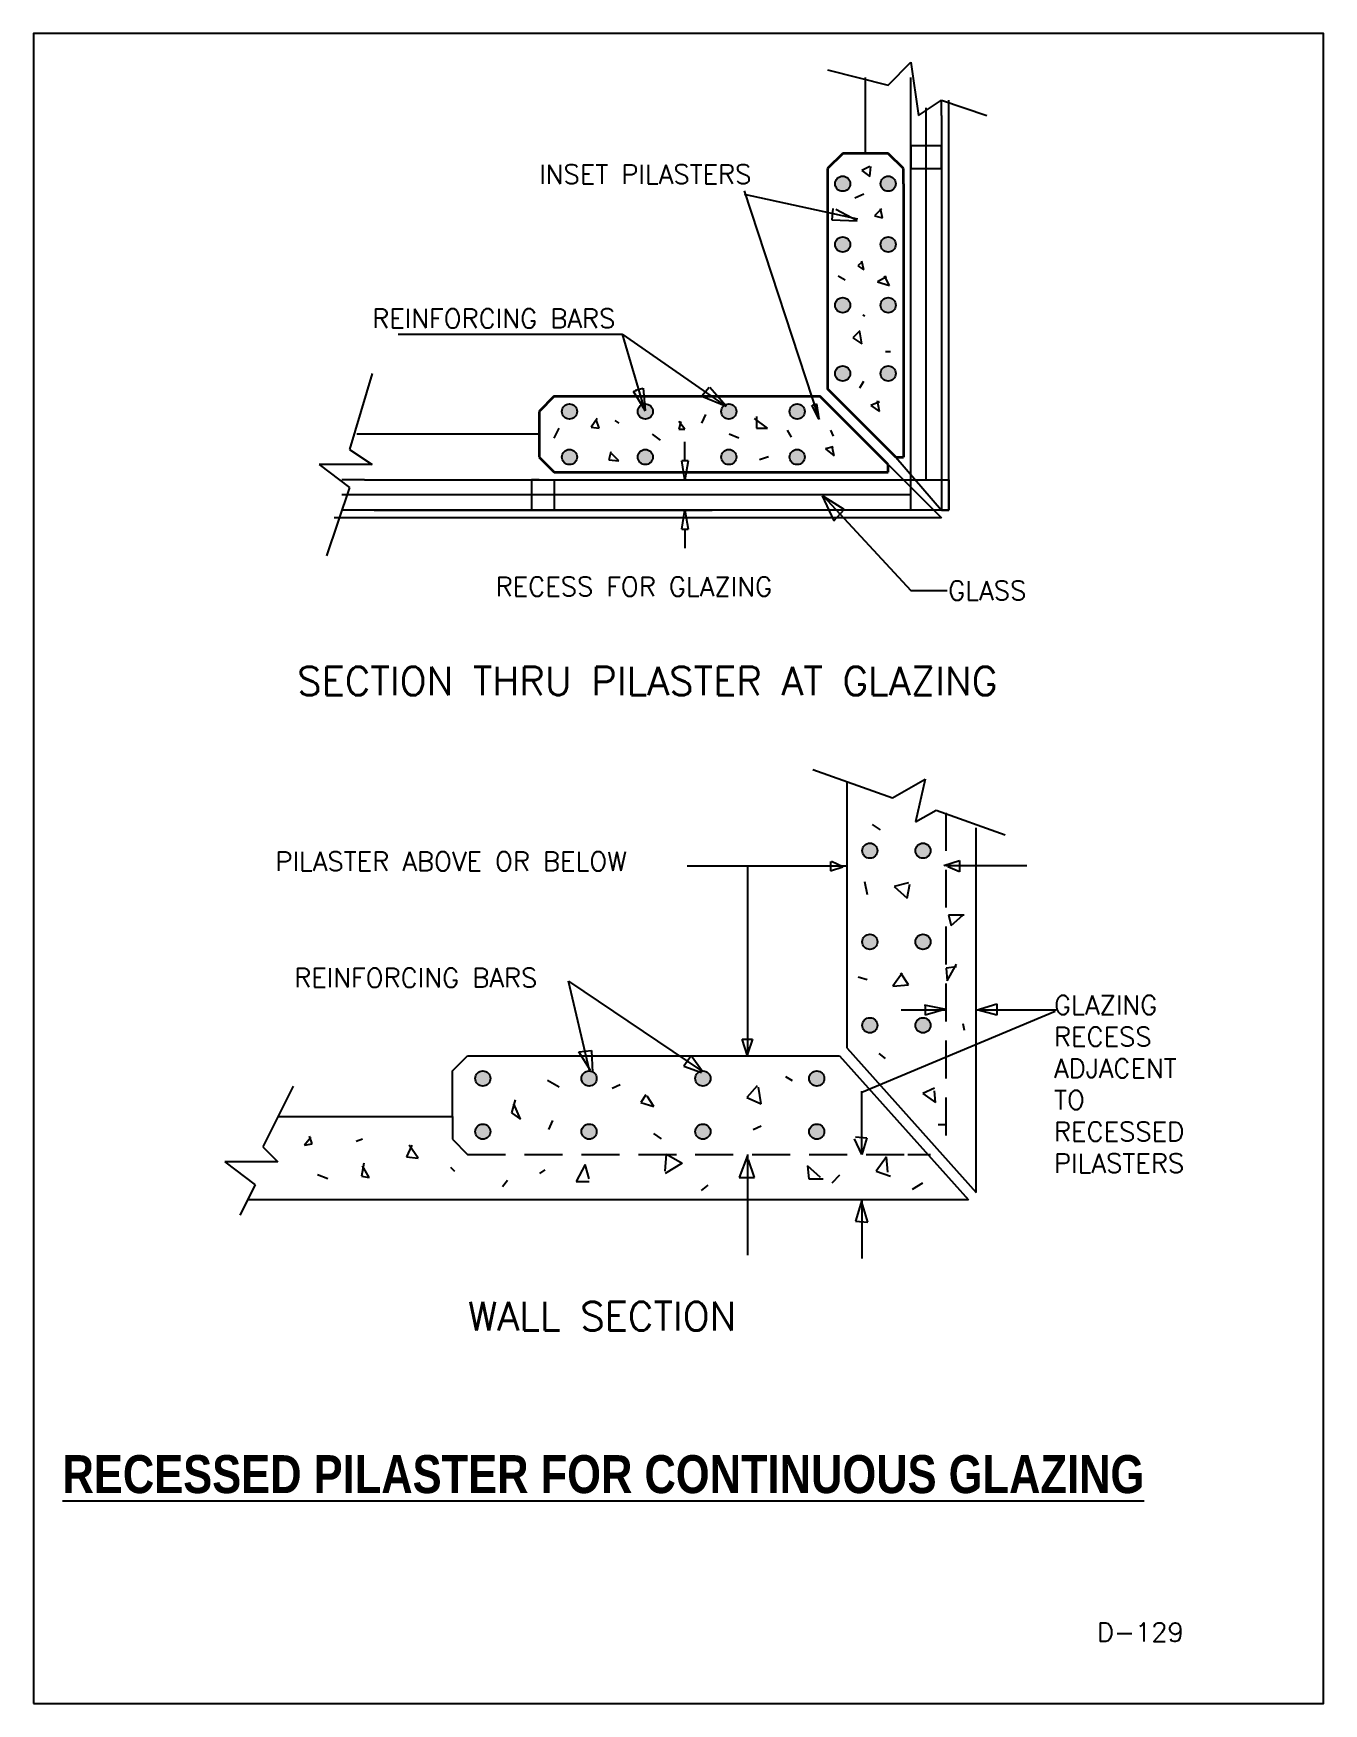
# Model space of a CAD drawing. Extents: x 0 to 8.5, y 0 to 11.
import ezdxf

# ---------------------------------------------------------------- set-up
doc = ezdxf.new("R2010")
doc.units = 0
doc.header["$MEASUREMENT"] = 0
for name, pattern in [('2A', [0]), ('ACAD_ISO02W100', [15, 12, -3]), ('HIDDEN', [0.375, 0.25, -0.125])]:
    doc.linetypes.add(name, pattern=pattern)
doc.layers.get('0').update_dxf_attribs({"linetype": 'CONTINUOUS'})
doc.layers.get('Defpoints').update_dxf_attribs({"linetype": 'CONTINUOUS'})
doc.styles.get("Standard").update_dxf_attribs({"font": 'simplex.shx'})
doc.dimstyles.get("Standard").update_dxf_attribs({"dimtxt": 0.18, "dimasz": 0.18, "dimexe": 0.18, "dimexo": 0.0625, "dimgap": 0.09, "dimtad": 0, "dimtih": 1, "dimtoh": 1, "dimdec": 4, "dimzin": 0, "dimdsep": 46, "dimtxsty": 'Standard', "dimcen": 0.09, "dimadec": 0, "dimazin": 0, "dimtfac": 1, "dimtdec": 4, "dimtofl": 0, "dimtmove": 0, "dimatfit": 3, "dimfxl": 0, "dimtolj": 1, "dimtzin": 0, "dimarcsym": 0})

# ---------------------------------------------------------------- blocks, each defined once
blk = doc.blocks.new('_ClosedBlank')
at = {"color": 0, "linetype": 'ACAD_ISO02W100', "lineweight": -2}
for p, q in [((-1, 0.167), (0, 0)), ((-1, 0.167), (-1, -0.167)), ((0, 0), (-1, -0.167))]:
    blk.add_line(p, q, dxfattribs=at)
blk = doc.blocks.new('*D13')
at = {"color": 0, "linetype": 'ACAD_ISO02W100', "lineweight": -2}
for p, q in [((4.292, 8.185), (4.292, 8.31)), ((2.244, 8.06), (4.472, 8.06)), ((2.244, 7.86), (4.472, 7.86)), ((4.292, 7.735), (4.292, 7.61))]:
    blk.add_line(p, q, dxfattribs=at)
at = {"layer": 'Defpoints', "color": 0, "linetype": 'ACAD_ISO02W100', "lineweight": 25}
for p in [(2.182, 8.06), (2.182, 7.86), (4.292, 7.86)]:
    blk.add_point(p, dxfattribs=at)
at = {"color": 0, "linetype": 'ACAD_ISO02W100', "lineweight": -2, "xscale": 0.125, "yscale": 0.125, "zscale": 0.125}
for p, rotation in [((4.292, 8.06), 270), ((4.292, 7.86), 90)]:
    blk.add_blockref('_ClosedBlank', p, dxfattribs=dict(at, rotation=rotation))
at = {"color": 0, "linetype": 'ACAD_ISO02W100', "lineweight": 25, "insert": (3.956, 7.357), "char_height": 0.125, "attachment_point": 5}
blk.add_mtext('\\A1;RECESS FOR GLAZING', dxfattribs=at)

msp = doc.modelspace()

# ---------------------------------------------------------------- hatches: boundary and pattern name
at = {"linetype": '2A', "lineweight": 25}
h = msp.add_hatch(color=256, dxfattribs=at)
h.paths.add_polyline_path([(5.38162, 10.00992, 1), (5.28162, 10.00992, 1)])
h.paths.add_polyline_path([(5.68162, 10.00992, 1), (5.58162, 10.00992, 1)])
h = msp.add_hatch(color=256, dxfattribs=at)
h.paths.add_polyline_path([(3.58162, 8.50992, 1), (3.48162, 8.50992, 1)])
h.paths.add_polyline_path([(4.08162, 8.50992, 0.44772141), (4.02598, 8.55961), (4.02986, 8.51591), (4.0071, 8.5535, 0.2709135), (3.98162, 8.50992, 1)])
h.paths.add_polyline_path([(4.63162, 8.50992, 0.57068542), (4.55749, 8.55372), (4.56473, 8.54561), (4.55252, 8.55059, 0.24198487), (4.53162, 8.50992, 1)])
h.paths.add_polyline_path([(5.08162, 8.50992, 1), (4.98162, 8.50992, 1)])
h.paths.add_polyline_path([(4.98162, 8.20992, 1), (5.08162, 8.20992, 1)])
h.paths.add_polyline_path([(4.53162, 8.20992, 1), (4.63162, 8.20992, 1)])
h.paths.add_polyline_path([(4.08162, 8.20992, 1), (3.98162, 8.20992, 1)])
h.paths.add_polyline_path([(3.48162, 8.20992, 1), (3.58162, 8.20992, 1)])
h.paths.add_polyline_path([(5.28162, 8.75992, 1), (5.38162, 8.75992, 1)])
h.paths.add_polyline_path([(5.58162, 8.75992, 1), (5.68162, 8.75992, 1)])
h.paths.add_polyline_path([(5.28162, 9.20992, 1), (5.38162, 9.20992, 1)])
h.paths.add_polyline_path([(5.68162, 9.20992, 1), (5.58162, 9.20992, 1)])
h.paths.add_polyline_path([(5.58162, 9.60992, 1), (5.68162, 9.60992, 1)])
h.paths.add_polyline_path([(5.28162, 9.60992, 1), (5.38162, 9.60992, 1)])
h = msp.add_hatch(color=256, dxfattribs=at)
h.paths.add_polyline_path([(5.56074, 5.61721, 1), (5.46074, 5.61721, 1)])
h.paths.add_polyline_path([(5.91074, 5.61721, 1), (5.81074, 5.61721, 1)])
h.paths.add_polyline_path([(5.91074, 5.01721, 1), (5.81074, 5.01721, 1)])
h.paths.add_polyline_path([(5.56074, 5.01721, 1), (5.46074, 5.01721, 1)])
h.paths.add_polyline_path([(5.56074, 4.46721, 1), (5.46074, 4.46721, 1)])
h.paths.add_polyline_path([(5.91074, 4.46721, 1), (5.81074, 4.46721, 1)])
h.paths.add_polyline_path([(5.21074, 4.11721, 1), (5.11074, 4.11721, 1)])
h.paths.add_polyline_path([(4.46074, 4.11721, 0.43927219), (4.40651, 4.16703), (4.40906, 4.16355), (4.40426, 4.16678, 0.37661885), (4.36074, 4.11721, 1)])
h.paths.add_polyline_path([(3.71074, 4.11721, 1), (3.61074, 4.11721, 1)])
h.paths.add_polyline_path([(2.91074, 4.11721, 1), (3.01074, 4.11721, 1)])
h.paths.add_polyline_path([(3.01074, 3.76721, 1), (2.91074, 3.76721, 1)])
h.paths.add_polyline_path([(3.71074, 3.76721, 1), (3.61074, 3.76721, 1)])
h.paths.add_polyline_path([(4.46074, 3.76721, 1), (4.36074, 3.76721, 1)])
h.paths.add_polyline_path([(5.21074, 3.76721, 1), (5.11074, 3.76721, 1)])

# ---------------------------------------------------------------- linework, layer by layer
at = {"color": 2, "linetype": '2A', "lineweight": 25}
for p, q in [((5.63162, 10.65992), (5.78162, 10.80992)), ((5.78162, 10.80992), (5.83162, 10.45992)), ((5.23162, 10.75992), (5.63162, 10.65992)), ((5.48162, 10.45992), (5.48162, 10.70992)), ((5.48162, 10.20992), (5.48162, 10.45992)), ((5.83162, 10.45992), (5.98162, 10.55992)), ((5.98162, 10.55992), (6.28162, 10.45992)), ((6.03162, 10.45992), (6.03162, 10.55992)), ((6.03162, 7.85992), (6.03162, 10.45992)), ((2.23162, 8.75992), (2.08162, 8.25992)), ((2.08162, 8.25992), (2.23162, 8.15992)), ((3.33162, 8.35992), (2.13162, 8.35992)), ((2.23162, 8.15992), (1.88162, 8.15992)), ((1.88162, 8.15992), (2.08162, 8.00992)), ((5.63162, 8.15992), (5.98162, 7.80992)), ((5.68162, 8.20992), (5.98162, 7.85992)), ((2.08162, 8.00992), (1.93162, 7.55992)), ((5.98162, 7.85992), (6.03162, 7.85992)), ((2.13162, 7.80992), (1.98162, 7.80992)), ((5.98162, 7.80992), (2.13162, 7.80992)), ((5.13556, 6.15176), (5.65891, 5.96632)), ((5.65891, 5.96632), (5.87419, 6.08871)), ((5.87419, 6.08871), (5.81109, 5.80684)), ((5.81109, 5.80684), (5.94842, 5.88472)), ((5.94842, 5.88472), (6.40125, 5.72153)), ((1.71074, 4.06721), (1.51074, 3.66721)), ((1.51074, 3.66721), (1.61074, 3.56721)), ((1.61074, 3.56721), (1.26074, 3.56721)), ((1.26074, 3.56721), (1.46074, 3.41721)), ((1.46074, 3.41721), (1.36074, 3.21721))]:
    msp.add_line(p, q, dxfattribs=at)
at = {"color": 5, "linetype": 'ACAD_ISO02W100', "lineweight": 25}
for p, q in [((5.78162, 10.45992), (5.78162, 10.70992)), ((5.78162, 7.85992), (5.78162, 10.45992)), ((5.98162, 10.45992), (5.98162, 10.55992)), ((5.98162, 10.45992), (5.98162, 7.85992)), ((2.18162, 8.05992), (2.03162, 8.05992)), ((2.18162, 8.05992), (6.03162, 8.05992)), ((6.03162, 8.05992), (6.03162, 7.85992)), ((2.18162, 7.85992), (2.03162, 7.85992)), ((6.03162, 7.85992), (2.18162, 7.85992)), ((2.76074, 3.71721), (2.76074, 3.71721))]:
    msp.add_line(p, q, dxfattribs=at)
at = {"linetype": 'ACAD_ISO02W100', "lineweight": 25}
for p, q in [((5.88162, 8.05992), (5.88162, 10.50992)), ((5.98162, 10.25992), (5.78162, 10.25992)), ((5.78162, 10.25992), (5.78162, 10.10992)), ((5.98162, 10.10992), (5.98162, 10.25992)), ((5.78162, 10.10992), (5.98162, 10.10992)), ((4.68262, 9.96283), (5.1758, 8.45654)), ((4.68342, 9.94188), (5.42835, 9.77812)), ((5.26645, 9.84618), (5.25975, 9.77259)), ((5.42713, 9.7659), (5.28653, 9.83949)), ((5.25975, 9.77259), (5.42713, 9.7659)), ((2.40395, 9.01888), (3.8789, 9.01888)), ((3.8789, 9.01888), (4.02789, 8.51273)), ((3.8789, 9.01888), (4.56423, 8.5425)), ((3.95393, 8.64128), (3.97374, 8.65118)), ((4.02986, 8.51591), (3.95393, 8.64128)), ((3.96713, 8.65118), (4.01666, 8.66437)), ((4.01666, 8.66437), (4.02986, 8.51591)), ((4.45247, 8.66767), (4.40295, 8.61159)), ((4.40295, 8.61159), (4.56473, 8.54561)), ((4.56473, 8.54561), (4.45578, 8.66767)), ((5.17537, 8.46117), (5.12844, 8.55135)), ((5.13205, 8.55135), (5.15973, 8.56097)), ((5.15973, 8.56097), (5.17537, 8.46117)), ((3.33162, 8.05992), (3.28162, 8.05992)), ((3.28162, 8.05992), (3.28162, 7.85992)), ((3.33162, 8.05992), (3.43162, 8.05992)), ((3.43162, 8.05992), (3.43162, 7.85992)), ((5.78162, 7.95992), (2.03162, 7.95992)), ((5.19699, 7.9536), (5.27243, 7.78912)), ((5.20385, 7.9536), (5.77998, 7.32994)), ((5.34102, 7.86451), (5.21071, 7.94675)), ((3.28162, 7.85992), (3.38162, 7.85992)), ((3.43162, 7.85992), (3.33162, 7.85992)), ((5.27243, 7.78912), (5.34102, 7.86451)), ((5.77998, 7.32994), (6.02004, 7.32994))]:
    msp.add_line(p, q, dxfattribs=at)
at = {"color": 1, "linetype": 'Continuous', "lineweight": 35}
for p, q in [((5.33162, 10.20992), (5.23162, 10.10992)), ((5.63162, 10.20992), (5.33162, 10.20992)), ((5.73162, 10.10992), (5.63162, 10.20992)), ((5.23162, 10.10992), (5.23162, 8.65992)), ((5.73162, 10.00992), (5.73162, 10.10992)), ((5.73162, 10.00992), (5.73162, 8.20992)), ((3.43162, 8.60992), (3.33162, 8.50992)), ((3.43162, 8.60992), (5.18162, 8.60992)), ((5.63162, 8.15992), (5.18162, 8.60992)), ((5.68162, 8.20992), (5.23162, 8.65992)), ((3.33162, 8.50992), (3.33162, 8.30992)), ((3.33162, 8.30992), (3.33162, 8.20992)), ((3.33162, 8.20992), (3.43162, 8.10992)), ((5.63162, 8.10992), (5.63162, 8.15992)), ((5.68162, 8.20992), (5.73162, 8.20992)), ((3.43162, 8.10992), (5.63162, 8.10992))]:
    msp.add_line(p, q, dxfattribs=at)
at = {"linetype": '2A', "lineweight": 25}
for p, q in [((5.50976, 10.12235), (5.45791, 10.09644)), ((5.50976, 10.05758), (5.51624, 10.12235)), ((5.45791, 10.09644), (5.50976, 10.05758)), ((5.47087, 9.941), (5.41253, 9.91509)), ((5.58754, 9.84384), (5.54217, 9.79851)), ((5.54217, 9.79851), (5.59402, 9.78555)), ((5.59402, 9.78555), (5.58106, 9.84384)), ((5.45791, 9.4941), (5.43198, 9.46819)), ((5.43198, 9.46819), (5.47087, 9.44228)), ((5.47087, 9.44228), (5.45791, 9.50057)), ((5.30234, 9.40342), (5.34772, 9.37751)), ((5.61995, 9.39694), (5.56162, 9.36456)), ((5.56162, 9.36456), (5.6394, 9.33865)), ((5.6394, 9.33865), (5.60699, 9.40342)), ((5.47735, 9.13787), (5.46439, 9.14435)), ((5.44494, 9.04072), (5.39957, 8.99538)), ((5.45791, 8.95652), (5.44494, 9.03424)), ((5.39957, 8.99538), (5.45791, 8.95652)), ((5.61347, 8.90471), (5.64588, 8.90471)), ((5.44494, 8.66506), (5.47087, 8.7104)), ((5.57458, 8.50962), (5.56162, 8.58086)), ((4.4273, 8.49019), (4.40137, 8.4319)), ((4.76435, 8.47724), (4.76435, 8.39951)), ((5.57458, 8.57439), (5.51624, 8.54848)), ((5.51624, 8.54848), (5.57458, 8.50962)), ((3.46151, 8.39951), (3.4291, 8.33475)), ((3.7143, 8.46428), (3.67541, 8.40599)), ((3.67541, 8.40599), (3.72727, 8.39951)), ((3.72727, 8.39951), (3.70782, 8.45781)), ((3.83098, 8.45133), (3.8569, 8.4319)), ((4.07728, 8.36065), (4.12914, 8.32179)), ((4.29118, 8.39304), (4.25229, 8.44485)), ((4.26526, 8.44485), (4.25229, 8.39304)), ((4.25229, 8.39304), (4.29118, 8.39304)), ((4.64768, 8.33475), (4.58286, 8.36065)), ((4.83565, 8.39951), (4.75139, 8.46428)), ((4.76435, 8.39951), (4.83565, 8.39951)), ((4.96529, 8.38656), (4.99122, 8.34122)), ((5.25049, 8.38656), (5.26993, 8.3477)), ((5.26993, 8.27645), (5.21808, 8.2635)), ((5.21808, 8.2635), (5.27642, 8.21816)), ((5.27642, 8.21816), (5.26345, 8.27645)), ((3.80505, 8.24407), (3.79208, 8.19226)), ((3.79208, 8.19226), (3.8569, 8.18578)), ((3.8569, 8.18578), (3.81153, 8.23112)), ((4.84214, 8.21169), (4.7838, 8.19226)), ((5.52661, 5.7895), (5.57774, 5.75544)), ((4.30633, 5.51849), (5.36099, 5.51849)), ((4.70354, 5.51849), (4.70354, 4.26619)), ((5.25142, 5.54586), (5.25142, 5.48428)), ((5.25142, 5.48428), (5.3336, 5.51165)), ((5.3336, 5.51165), (5.25827, 5.54586)), ((5.9979, 5.51877), (6.10062, 5.55298)), ((6.01159, 5.51877), (6.54577, 5.51877)), ((6.10062, 5.47771), (6.02529, 5.51192)), ((6.10062, 5.55298), (6.10062, 5.47771)), ((5.47548, 5.41484), (5.49252, 5.32969)), ((5.76521, 5.40632), (5.67147, 5.38078)), ((5.75669, 5.30414), (5.77373, 5.39781)), ((5.67147, 5.38078), (5.75669, 5.30414)), ((6.13164, 5.19345), (6.02938, 5.19345)), ((6.02938, 5.19345), (6.04642, 5.12533)), ((6.04642, 5.12533), (6.12312, 5.19345)), ((6.08051, 4.85284), (6.01234, 4.84433)), ((6.01234, 4.84433), (6.02086, 4.75918)), ((6.02086, 4.75918), (6.08051, 4.86987)), ((3.66258, 4.17039), (3.52561, 4.7589)), ((3.52561, 4.7589), (4.40906, 4.16355)), ((5.49252, 4.76769), (5.43287, 4.78472)), ((5.7226, 4.81027), (5.66295, 4.72512)), ((5.66295, 4.72512), (5.76521, 4.73363)), ((5.76521, 4.73363), (5.71408, 4.81027)), ((5.45687, 4.02696), (6.73068, 4.56072)), ((6.00474, 4.56757), (5.71711, 4.56757)), ((5.86778, 4.60178), (6.01159, 4.57441)), ((5.87462, 4.59494), (5.87462, 4.53335)), ((6.01159, 4.57441), (5.87462, 4.53335)), ((6.2102, 4.56757), (6.34717, 4.60863)), ((6.73753, 4.56757), (6.2102, 4.56757)), ((6.34717, 4.53335), (6.22389, 4.56757)), ((6.34717, 4.60863), (6.34717, 4.53335)), ((6.12312, 4.47818), (6.13164, 4.43561)), ((3.5941, 4.29357), (3.67628, 4.30041)), ((3.66943, 4.17039), (3.5941, 4.29357)), ((3.67628, 4.30041), (3.68313, 4.1567)), ((4.70354, 4.26619), (4.6693, 4.37569)), ((4.6693, 4.37569), (4.73779, 4.37569)), ((4.73779, 4.37569), (4.70354, 4.27988)), ((4.33373, 4.26619), (4.28579, 4.19776)), ((4.28579, 4.19776), (4.40221, 4.1567)), ((4.40906, 4.16355), (4.33373, 4.26619)), ((5.56921, 4.28233), (5.61182, 4.24827)), ((3.46437, 4.06094), (3.38768, 4.10352)), ((3.81376, 4.05243), (3.86489, 4.07797)), ((4.95566, 4.12906), (4.99826, 4.10352)), ((3.17463, 3.97579), (3.14907, 3.89064)), ((4.03532, 4.00985), (4.00123, 3.95876)), ((4.08645, 3.93322), (4.04384, 4.00134)), ((4.76818, 4.06946), (4.70001, 3.99282)), ((4.70001, 3.99282), (4.79374, 3.95025)), ((4.79374, 3.95025), (4.7767, 4.06094)), ((5.45687, 3.61637), (5.45687, 4.0338)), ((5.93564, 4.05243), (5.85895, 4.01837)), ((5.85895, 4.01837), (5.94417, 3.95876)), ((5.94417, 3.95876), (5.93564, 4.0354)), ((3.14907, 3.89064), (3.20872, 3.84807)), ((3.20872, 3.84807), (3.16611, 3.95025)), ((4.00123, 3.95876), (4.08645, 3.93322)), ((3.3962, 3.77995), (3.42176, 3.83955)), ((4.13758, 3.72034), (4.08645, 3.7544)), ((4.74261, 3.77995), (4.79374, 3.80549)), ((5.96121, 3.81401), (6.01234, 3.81401)), ((1.82822, 3.72885), (1.78561, 3.67776)), ((1.78561, 3.67776), (1.83674, 3.68628)), ((1.83674, 3.68628), (1.81969, 3.73737)), ((2.12647, 3.70331), (2.16908, 3.72034)), ((2.4929, 3.67776), (2.45882, 3.60113)), ((2.53551, 3.59261), (2.47586, 3.67776)), ((5.45687, 3.61637), (5.40893, 3.71902)), ((5.41578, 3.7327), (5.49111, 3.72586)), ((5.49111, 3.72586), (5.45687, 3.61637)), ((2.1776, 3.55855), (2.16056, 3.4734)), ((2.21169, 3.46489), (2.16908, 3.54152)), ((2.45882, 3.60113), (2.53551, 3.59261)), ((2.74855, 3.53301), (2.77412, 3.50746)), ((3.6348, 3.55004), (3.57515, 3.43934)), ((3.66037, 3.45637), (3.6348, 3.55004)), ((4.16314, 3.50746), (4.17167, 3.61816)), ((4.27393, 3.55855), (4.16314, 3.49043)), ((4.17167, 3.61816), (4.27393, 3.55855)), ((4.70354, 3.60953), (4.64876, 3.46582)), ((4.70354, 3.61637), (4.70354, 2.95258)), ((4.75148, 3.46582), (4.71039, 3.58215)), ((5.18574, 3.46489), (5.10052, 3.54152)), ((5.10052, 3.54152), (5.10905, 3.45637)), ((5.62034, 3.60113), (5.55217, 3.50746)), ((5.62886, 3.49895), (5.62034, 3.60113)), ((1.939, 3.45637), (1.87082, 3.48192)), ((2.16056, 3.4734), (2.21169, 3.46489)), ((3.08942, 3.40528), (3.1235, 3.44786)), ((3.33655, 3.49043), (3.37063, 3.51598)), ((3.57515, 3.43934), (3.66037, 3.43934)), ((4.40175, 3.37974), (4.44436, 3.4138)), ((4.64876, 3.46582), (4.75148, 3.46582)), ((5.10905, 3.45637), (5.20278, 3.45637)), ((5.26243, 3.43083), (5.31356, 3.48192)), ((5.55217, 3.50746), (5.64591, 3.4734)), ((5.79078, 3.38825), (5.85895, 3.43083)), ((5.45687, 3.31527), (5.41578, 3.17841)), ((5.45687, 3.32211), (5.45687, 2.93205)), ((5.49796, 3.17156), (5.45687, 3.30158)), ((5.41578, 3.17841), (5.49796, 3.17156))]:
    msp.add_line(p, q, dxfattribs=at)
at = {"color": 1, "linetype": '2A', "lineweight": 25}
for p, q in [((5.36074, 5.96721), (5.36074, 6.06721)), ((5.36074, 4.31721), (5.36074, 5.96721)), ((6.21074, 3.36721), (6.21074, 5.76721)), ((5.36074, 4.31721), (6.21074, 3.36721)), ((2.76074, 4.16721), (2.86074, 4.26721)), ((2.86074, 4.26721), (5.31074, 4.26721)), ((5.31074, 4.26721), (6.16074, 3.31721)), ((2.76074, 3.86721), (2.76074, 4.16721)), ((2.76074, 4.16721), (2.76074, 4.16721)), ((2.76074, 4.16721), (2.76074, 4.16721)), ((1.61074, 3.86721), (2.76074, 3.86721)), ((1.46074, 3.31721), (1.41074, 3.31721)), ((6.16074, 3.31721), (1.46074, 3.31721))]:
    msp.add_line(p, q, dxfattribs=at)
at = {"color": 5, "linetype": 'HIDDEN', "lineweight": 25}
for p, q in [((6.01074, 5.86721), (6.01074, 3.61721)), ((2.76074, 3.86721), (2.76074, 3.71721)), ((2.76074, 3.71721), (2.86074, 3.61721)), ((2.86074, 3.61721), (5.81074, 3.61721))]:
    msp.add_line(p, q, dxfattribs=at)
at = {"color": 5, "linetype": '2A', "lineweight": 25}
msp.add_line((5.76074, 3.61721), (5.91074, 3.61721), dxfattribs=at)
at = {"linetype": 'Continuous'}
msp.add_lwpolyline([(0, 0), (8.5, 0), (8.5, 11), (0, 11)], close=True, dxfattribs=at)
at = {"linetype": '2A', "lineweight": 25}
for centre in [(5.33162, 10.00992), (5.63162, 10.00992), (5.33162, 9.60992), (5.63162, 9.60992), (5.33162, 9.20992), (5.63162, 9.20992), (5.33162, 8.75992), (5.63162, 8.75992), (3.53162, 8.50992), (4.03162, 8.50992), (4.58162, 8.50992), (5.03162, 8.50992), (3.53162, 8.20992), (4.03162, 8.20992), (4.58162, 8.20992), (5.03162, 8.20992), (5.51074, 5.61721), (5.86074, 5.61721), (5.51074, 5.01721), (5.86074, 5.01721), (5.51074, 4.46721), (5.86074, 4.46721), (2.96074, 4.11721), (3.66074, 4.11721), (4.41074, 4.11721), (5.16074, 4.11721), (2.96074, 3.76721), (3.66074, 3.76721), (4.41074, 3.76721), (5.16074, 3.76721)]:
    msp.add_circle(centre, 0.05, dxfattribs=at)

# ---------------------------------------------------------------- texts
at = {"linetype": 'ACAD_ISO02W100', "lineweight": 25}
for s, height, p in [('INSET PILASTERS', 0.125, (3.33162, 10.00992)), ('REINFORCING BARS', 0.125, (2.23162, 9.05992)), ('GLASS', 0.125, (6.02689, 7.26826)), ('SECTION THRU PILASTER AT GLAZING', 0.1875, (1.73819, 6.64113))]:
    msp.add_text(s, height=height, dxfattribs=at).set_placement(p)
at = {"linetype": '2A', "lineweight": 25}
for s, height, p in [('PILASTER ABOVE OR BELOW', 0.125, (1.59436, 5.48428)), ('REINFORCING BARS', 0.125, (1.71763, 4.71784)), ('WALL SECTION', 0.1875, (2.86396, 2.45754))]:
    msp.add_text(s, height=height, dxfattribs=at).set_placement(p)
at = {"linetype": 'Continuous'}
msp.add_text('D-129', height=0.125, dxfattribs=at).set_placement((7.0056, 0.40791))
at = {"linetype": '2A', "lineweight": 25, "attachment_point": 1}
for s, insert, char_height, width in [('GLAZING RECESS\\PADJACENT TO RECESSED PILASTERS', (6.72383, 4.66337), 0.125, 1.0625), ('{\\fTechnicBold|b0|i0|c2|p2;\\LRECESSED PILASTER FOR CONTINUOUS GLAZING}', (0.19179, 1.63624), 0.25, 8.5)]:
    msp.add_mtext(s, dxfattribs=dict(at, insert=insert, char_height=char_height, width=width))

# ---------------------------------------------------------------- dimensions: what is measured, and where the dimension line sits
at = {"linetype": 'ACAD_ISO02W100', "lineweight": 25}
dim = msp.add_linear_dim(base=(4.29164, 7.85992), p1=(2.18162, 8.05992), p2=(2.18162, 7.85992), angle=90, text='RECESS FOR GLAZING', dimstyle='Standard', override={"dimtxt": 0.125, "dimasz": 0.125, "dimblk1": 'ClosedBlank', "dimblk2": 'ClosedBlank', "dimsah": 1, "dimtmove": 2}, dxfattribs=at)
dim.commit()
dim.dimension.update_dxf_attribs({"geometry": '*D13', "text_midpoint": (3.95556, 7.35735), "dimtype": 160})

doc.saveas('drawing.dxf')
